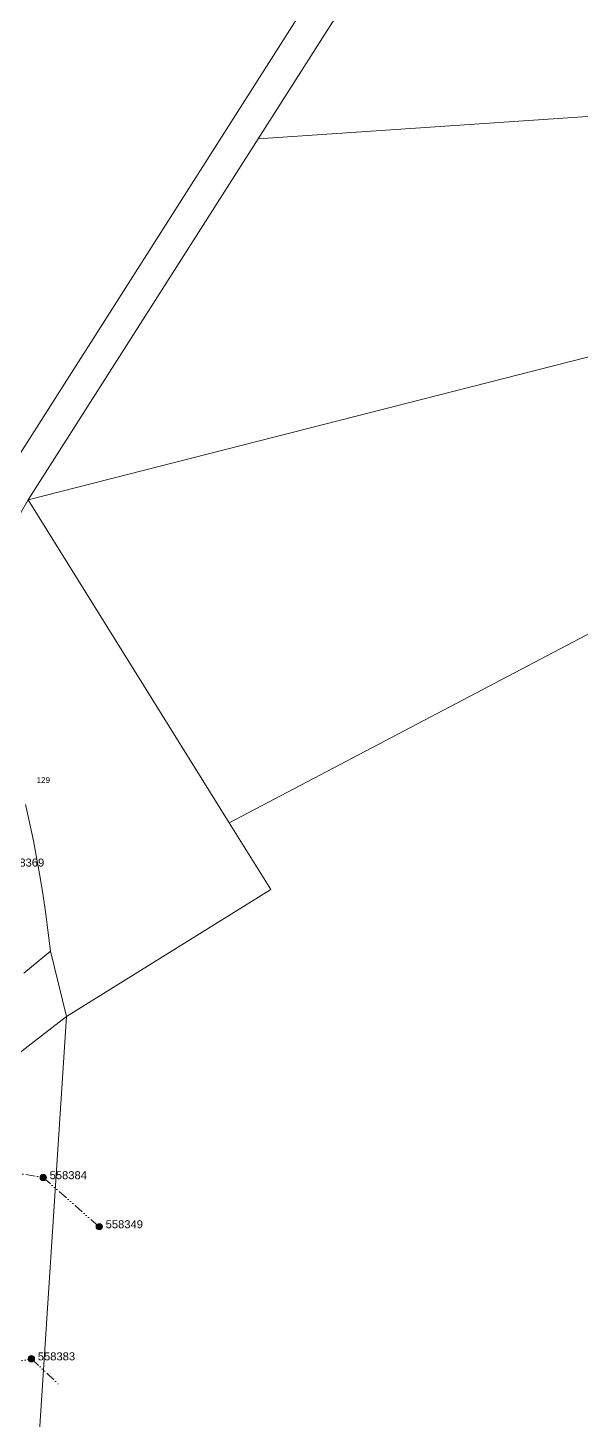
# Model space of a CAD drawing. Header units: metres. Extents: x 0 to 307451, y 0 to 6277344.
# Drawn here: x 306099.3 to 306272.1, y 6274922.2 to 6275357.2 of the extents above; entities that cross this region are included whole.
import ezdxf
from ezdxf.enums import TextEntityAlignment as Align

# ---------------------------------------------------------------- set-up
doc = ezdxf.new("R2010")
doc.units = ezdxf.units.M
doc.linetypes.add('PHANTOMX2', pattern=[6.6, 3, -0.75, 0.2, -0.75, 0.2, -0.75, 0.2, -0.75])
doc.layers.get('0').update_dxf_attribs({"color": 6})
for name, color, linetype, lineweight in [('_User Miscellaneous1', 30, 'Continuous', 13), ('Cadastre Developer_SP_NEW', 92, 'Continuous', 15), ('Cadastre Land Parcels_SP_EXT', 118, 'Continuous', 15), ('Cadastre Roads_SP_EXT', 218, 'Continuous', 15), ('Services_SP_MOD', 3, 'PHANTOMX2', 20)]:
    doc.layers.add(name, color=color, linetype=linetype, lineweight=lineweight)
doc.layers.add('SupportsOH_SP_TR_HV_LV_SL_EXT', color=7, linetype='Continuous')
doc.styles.add('POLE_LABEL', font='arial.ttf', dxfattribs={"height": 2})
doc.styles.get("Standard").update_dxf_attribs({"font": 'arial.ttf'})

# ---------------------------------------------------------------- blocks, each defined once
blk = doc.blocks.new('POLE_EXT')
blk.add_hatch(color=256).paths.add_polyline_path([(-1, 0, 1), (1, 0, 1)])
blk.add_lwpolyline([(-1, 0, 1), (1, 0, 1)], format="xyb", close=True)
at = {"flags": 8}
blk.add_attdef('pNumber', text='', height=2, dxfattribs=at).set_placement((2.5, 2.5), align=Align.MIDDLE_CENTER)
at = {"style": 'POLE_LABEL', "flags": 9}
for tag, p in [('STRUCTURE_PLANT_NUMBER', (1.35, 0.03)), ('STREET_CODE', (1.35, -0.2))]:
    blk.add_attdef(tag, text='', height=0.2, dxfattribs=at).set_placement(p, align=Align.MIDDLE_LEFT)
at = {"flags": 9}
for tag, p in [('OWNED_BY', (1.35, -0.4)), ('SPECIAL_USE', (1.35, -0.8)), ('STATE', (1.35, -1)), ('cLV', (1.35, -1.4)), ('hDepth', (1.35, -1.6)), ('hDia', (1.35, -1.8)), ('cHV', (1.35, -2)), ('cLinedev', (1.35, -3.4)), ('pExisting', (1.35, -3.8)), ('pFooting', (1.35, -4.4)), ('PARENT', (1.35, -0.6)), ('USAGE', (1.35, -1.2)), ('LBRACKET', (1.35, -2.2)), ('LExisting', (1.35, -2.4)), ('LANTNUMBER', (1.35, -2.6)), ('LOther', (1.35, -2.8)), ('LRemove', (1.35, -3)), ('LEGEND', (1.35, -3.2)), ('LOCATION', (1.35, -3.6)), ('PFNUMBER', (1.35, -4)), ('NEWPFNUMBER', (1.35, -4.2)), ('pNew', (1.35, -4.6)), ('pRelocate', (1.35, -5)), ('pRemove', (1.35, -5.2)), ('pReplace', (1.35, -5.4)), ('pStay', (1.35, -5.6)), ('pType', (1.35, -5.8)), ('cspan', (1.35, -6)), ('STREETNAME', (1.35, -6.2)), ('SUBURB', (1.35, -6.4)), ('OPERATED_BY', (1.36, -7.01)), ('NOTES', (1.35, -6.6)), ('MAINTAINED_BY', (1.36, -6.81))]:
    blk.add_attdef(tag, text='', height=0.2, dxfattribs=at).set_placement(p, align=Align.MIDDLE_LEFT)
at = {"flags": 1}
blk.add_attdef('Z', (1.35, -7.33), '', height=0.2, dxfattribs=at)

msp = doc.modelspace()

# ---------------------------------------------------------------- linework, layer by layer
at = {"layer": 'Cadastre Developer_SP_NEW', "linetype": 'Continuous'}
for points in [[(306552.422, 6275941.226), (306542.649, 6275925.815), (306483.948, 6275833.592), (306347.25, 6275617.682), (306091.035, 6275215.066), (306074.773, 6275187.071), (306076.983, 6275181.823), (306078.234, 6275178.854), (306080.192, 6275176.327), (306099.39, 6275209.791), (306099.39, 6275209.791), (306171.21, 6275322.583), (306239.98, 6275430.492), (306308.664, 6275538.443), (306355.526, 6275612.158), (306377.224, 6275646.513), (306441.396, 6275748.333), (306445.478, 6275754.612), (306463.826, 6275782.835), (306526.586, 6275881.518), (306550.905, 6275919.769), (306562.13, 6275937.498)], [(306091.035, 6275215.066), (306347.25, 6275617.682)], [(306098.556, 6275114.632), (306099.81, 6275108.948), (306100.984, 6275103.245), (306102.077, 6275097.527), (306103.09, 6275091.794), (306104.021, 6275086.048), (306104.87, 6275080.289), (306105.639, 6275074.519), (306106.364, 6275068.738), (306111.364, 6275048.319), (306175.155, 6275087.982), (306162.138, 6275108.893), (306162.138, 6275108.893), (306099.39, 6275209.791), (306080.192, 6275176.327)]]:
    msp.add_lwpolyline(points, dxfattribs=at)
for points in [[(306412.101, 6275289.528), (306413.955, 6275292.678), (306415.848, 6275295.745), (306444.642, 6275341.072), (306171.21, 6275322.583), (306099.39, 6275209.791), (306412.101, 6275289.528)], [(306395.399, 6275231.466), (306395.597, 6275234.69), (306395.86, 6275237.887), (306396.203, 6275241.076), (306396.624, 6275244.256), (306397.124, 6275247.425), (306397.702, 6275250.58), (306398.357, 6275253.72), (306399.09, 6275256.843), (306399.9, 6275259.947), (306400.786, 6275263.029), (306401.747, 6275266.09), (306402.785, 6275269.125), (306403.897, 6275272.134), (306405.083, 6275275.115), (306406.342, 6275278.065), (306407.674, 6275280.983), (306409.077, 6275283.868), (306410.551, 6275286.716), (306412.101, 6275289.528), (306099.39, 6275209.791), (306162.138, 6275108.893), (306395.399, 6275231.466)]]:
    msp.add_lwpolyline(points, close=True, dxfattribs=at)
at = {"layer": 'Cadastre Land Parcels_SP_EXT', "linetype": 'Continuous'}
for points in [[(306552.422, 6275941.226), (306542.649, 6275925.815), (306483.948, 6275833.592), (306347.25, 6275617.682), (306091.035, 6275215.066), (306074.773, 6275187.071), (306076.983, 6275181.823), (306078.234, 6275178.854), (306080.192, 6275176.327), (306099.39, 6275209.791), (306099.39, 6275209.791), (306171.21, 6275322.583), (306239.98, 6275430.492), (306308.664, 6275538.443), (306355.526, 6275612.158), (306377.224, 6275646.513), (306441.396, 6275748.333), (306445.478, 6275754.612), (306463.826, 6275782.835), (306526.586, 6275881.518), (306550.905, 6275919.769), (306562.13, 6275937.498)], [(306091.035, 6275215.066), (306347.25, 6275617.682)], [(306098.556, 6275114.632), (306099.81, 6275108.948), (306100.984, 6275103.245), (306102.077, 6275097.527), (306103.09, 6275091.794), (306104.021, 6275086.048), (306104.87, 6275080.289), (306105.639, 6275074.519), (306106.364, 6275068.738), (306111.364, 6275048.319), (306175.155, 6275087.982), (306162.138, 6275108.893), (306162.138, 6275108.893), (306099.39, 6275209.791), (306080.192, 6275176.327)]]:
    msp.add_lwpolyline(points, dxfattribs=at)
for points in [[(306412.101, 6275289.528), (306413.955, 6275292.678), (306415.848, 6275295.745), (306444.642, 6275341.072), (306171.21, 6275322.583), (306099.39, 6275209.791), (306412.101, 6275289.528)], [(306395.399, 6275231.466), (306395.597, 6275234.69), (306395.86, 6275237.887), (306396.203, 6275241.076), (306396.624, 6275244.256), (306397.124, 6275247.425), (306397.702, 6275250.58), (306398.357, 6275253.72), (306399.09, 6275256.843), (306399.9, 6275259.947), (306400.786, 6275263.029), (306401.747, 6275266.09), (306402.785, 6275269.125), (306403.897, 6275272.134), (306405.083, 6275275.115), (306406.342, 6275278.065), (306407.674, 6275280.983), (306409.077, 6275283.868), (306410.551, 6275286.716), (306412.101, 6275289.528), (306099.39, 6275209.791), (306162.138, 6275108.893), (306395.399, 6275231.466)]]:
    msp.add_lwpolyline(points, close=True, dxfattribs=at)
at = {"layer": 'Cadastre Roads_SP_EXT', "linetype": 'Continuous'}
for points in [[(306098.005, 6275061.873), (306106.364, 6275068.738), (306105.639, 6275074.519), (306104.87, 6275080.289), (306104.021, 6275086.048), (306103.09, 6275091.794), (306102.077, 6275097.527), (306100.984, 6275103.245), (306099.81, 6275108.948), (306098.556, 6275114.632)], [(306110.488, 6274616.829), (306090.957, 6274722.673), (306090.343, 6274726.094), (306094.697, 6274793.215), (306101.222, 6274893.144), (306111.364, 6275048.319), (306101.267, 6275040.576), (306090.374, 6275032.224), (306083.219, 6274919.57), (306075.557, 6274800.24), (306071.692, 6274739.386), (306071.271, 6274732.715), (306070.779, 6274724.731), (306083.359, 6274655.815), (306091.624, 6274610.853)]]:
    msp.add_lwpolyline(points, dxfattribs=at)
at = {"layer": 'Services_SP_MOD'}
for points in [[(306092.0949, 6275000.0349), (306104.067, 6274998.0231), (306121.572, 6274982.698)], [(306088.3394, 6274938.9092), (306100.368, 6274941.429), (306109.1958, 6274933.1001)]]:
    msp.add_lwpolyline(points, dxfattribs=at)

# ---------------------------------------------------------------- block references
at = {"layer": '_User Miscellaneous1'}
ref = msp.add_blockref('POLE_EXT', (306090.723, 6275095.687), dxfattribs=at)
ref.add_attrib('ASSET_NUM', '558369', dxfattribs={"layer": '0', "height": 2.5, "style": 'POLE_LABEL'}).set_placement((306092.723, 6275096.437), align=Align.MIDDLE_LEFT)
ref = msp.add_blockref('POLE_EXT', (306104.067, 6274998.023), dxfattribs=at)
ref.add_attrib('ASSET_NUM', '558384', dxfattribs={"layer": '0', "height": 2.5, "style": 'POLE_LABEL'}).set_placement((306106.067, 6274998.773), align=Align.MIDDLE_LEFT)
ref = msp.add_blockref('POLE_EXT', (306121.572, 6274982.698), dxfattribs=at)
ref.add_attrib('ASSET_NUM', '558349', dxfattribs={"layer": '0', "height": 2.5, "style": 'POLE_LABEL'}).set_placement((306123.572, 6274983.448), align=Align.MIDDLE_LEFT)
ref = msp.add_blockref('POLE_EXT', (306100.368, 6274941.429), dxfattribs=at)
ref.add_attrib('ASSET_NUM', '558383', dxfattribs={"layer": '0', "height": 2.5, "style": 'POLE_LABEL'}).set_placement((306102.368, 6274942.179), align=Align.MIDDLE_LEFT)
at = {"layer": 'SupportsOH_SP_TR_HV_LV_SL_EXT'}
ref = msp.add_blockref('POLE_EXT', (306090.723, 6275095.687), dxfattribs=at)
ref.add_attrib('ASSET_NUM', '558369', dxfattribs={"layer": '0', "height": 2.5, "style": 'POLE_LABEL'}).set_placement((306092.723, 6275096.437), align=Align.MIDDLE_LEFT)

# ---------------------------------------------------------------- texts
at = {"layer": 'Cadastre Land Parcels_SP_EXT'}
msp.add_text('129', height=1.8, dxfattribs=at).set_placement((306101.989, 6275121.3087))

doc.saveas('drawing.dxf')
